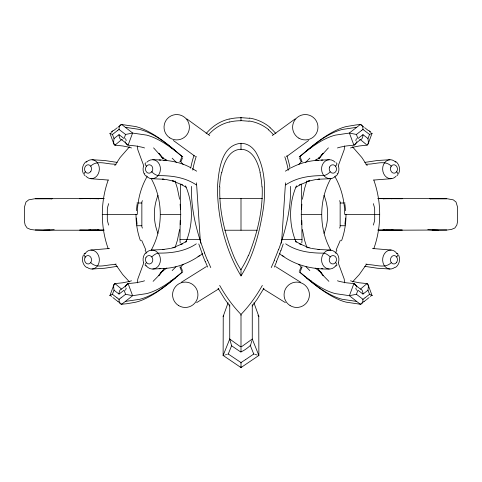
<?xml version="1.0" encoding="UTF-8"?>
<svg xmlns="http://www.w3.org/2000/svg" width="482" height="482" viewBox="0 0 482 482"><rect width="100%" height="100%" fill="white"/><g stroke="black" fill="none" stroke-linecap="round" stroke-linejoin="round"><path stroke-width="0.72" d="M109.95 295.562L113.885 284.766M223.654 315.475A6.501 2.567 38.3 0 0 223.244 315.879L223.118 355.445L241 367.573L258.876 355.463L258.744 315.891M229.739 304.546L229.739 339.021L223.118 355.463M241 366.778L241 363.097M241 315.18L241 347.112L252.261 339.027L252.261 304.552M241 366.814L241 367.23M241 348.197L241 351.637M241 362.988L241 362.56L228.263 354.029L231.589 345.769L229.739 339.027M250.58 345.178C248.465 347.522 243.211 351.239 241 351.746M180.244 243.012A8.465 3.223 -89.4 0 1 180.003 239.626L180.184 220.449M180.298 207.67L180.515 184.232M113.571 141.606L113.885 143.979M191.438 186.389C190.884 209.242 196.548 231.788 204.639 253.002M368.429 287.145L368.14 284.844L372.062 295.544M137.394 282.856L137.804 279.024L143.787 262.841M344.606 145.895L344.196 149.727L338.213 165.904M108.227 248.784C100.346 226.739 100.346 202.012 108.227 179.967M180.238 204.338L180.732 214.376L180.226 224.528M301.774 224.528L301.268 214.376L301.762 204.338M373.773 179.967C381.654 202.012 381.654 226.739 373.773 248.784M151.089 178.346C163.326 200.307 163.326 228.438 151.089 250.399M330.911 250.399C318.674 228.438 318.674 200.307 330.911 178.346M219.822 186.883C218.924 210.52 224.835 233.969 233.565 255.797A88.796 88.736 -38.5 0 0 240.898 269.812M285.495 182.811L281.771 239.626L301.997 239.626L301.816 220.449M301.395 209.333L301.774 204.223M136.406 210.736L137.081 204.416M345.594 218.015L344.919 224.335M179.611 229.522L177.34 240.506L175.044 247.802M302.389 199.223L304.66 188.245L306.956 180.949M337.442 147.962A141.756 75.3 90 0 1 340.135 147.167L346.136 145.98L353.878 145.148L349.42 133.074L356.415 134.46L357.927 138.545L362.976 134.671L368.031 138.545L369.537 134.46L372.062 133.291L371.399 133.074M221.804 172.574C224.01 162.669 229.022 149.534 241 149.269C252.978 149.534 257.99 162.669 260.196 172.574M143.564 166.163C142.437 169.495 143.256 173.333 145.636 175.912M338.436 262.582C339.563 259.256 338.744 255.418 336.364 252.833M251.55 341.69L251.803 340.756M251.399 342.226L251.176 343.039M250.634 344.985L251.02 343.6M113.866 284.82L113.571 287.145M283.205 243.988L281.018 250.357M372.05 133.309L368.121 143.955L368.429 141.606M340.364 240.241L336.225 249.772M228.088 302.756L223.124 316.584M278.771 249.266C286.079 229.161 291.092 207.893 290.562 186.389M83.32 255.225C81.38 259.394 82.711 264.793 86.507 267.444M398.68 173.52C400.62 169.351 399.289 163.952 395.493 161.301M144.558 147.962A141.756 75.3 -90 0 0 141.865 147.167L135.864 145.98L128.122 145.148L132.58 133.074L125.585 134.46L124.073 138.545L119.024 134.671L113.969 138.545L112.463 134.46L109.95 133.309L113.866 143.931M114.782 284.35L115.059 283.597L122.808 282.771L128.808 281.578A141.756 75.3 90 0 0 131.496 280.783M109.962 295.418L112.414 294.303L113.969 290.2L119.024 294.074L124.073 290.2L125.585 294.285L132.58 295.677L128.122 283.597L135.864 282.771L141.865 281.578A141.756 75.3 90 0 0 144.558 280.783M350.504 147.962A141.756 75.3 90 0 1 353.192 147.167L359.192 145.98L366.941 145.148L367.218 144.395M337.442 280.783A141.756 75.3 -90 0 0 340.135 281.578L346.136 282.771L353.878 283.597L349.42 295.677L356.415 294.285L357.927 290.2L362.976 294.074L368.031 290.2L369.537 294.285L372.068 295.478M157.957 195.409C153.131 207.429 153.131 221.322 157.957 233.342M324.043 233.342C328.869 221.322 328.869 207.429 324.043 195.409M296.442 185.799C288.742 203.621 288.646 224.534 296.225 242.41M179.852 161.886L182.063 156.463C172.767 148.866 163.151 141.208 151.848 136.798A152.451 80.982 -90 0 0 146.582 135.111L132.707 133.08L121.723 124.519L120.994 125.049M181.087 161.337L182.413 158.096M299.587 270.649L300.913 267.408M302.148 266.865L299.937 272.282C309.233 279.885 318.849 287.543 330.152 291.947A152.451 80.982 -90 0 0 335.418 293.634L349.293 295.671L360.277 304.232L360.765 303.877M185.775 242.41C193.354 224.534 193.258 203.621 185.558 185.799M276.68 261.563L274.336 267.07M274.403 260.346L271.233 267.606M248.435 255.797C257.165 233.969 263.076 210.52 262.178 186.877M125.091 287.145L126.459 284.766M356.909 141.606L355.541 143.979M108.673 203.651L107.594 207.284A20.768 15.653 -90 0 0 107.323 209.55L107.293 218.75A21.389 16.123 -90 0 0 107.594 221.467L108.673 225.094M373.327 225.094L374.406 221.467A21.389 16.123 90 0 0 374.707 218.75L374.677 209.55A20.768 15.653 90 0 0 374.406 207.284L373.327 203.651M114.824 165.657L120.151 157.493L129.483 146.811M262.322 285.428C256.436 295.918 249.393 305.799 241 314.439L241 315.318M263.955 288.206L257.231 299.105L252.255 306.016M147.131 176.52C140.503 187.95 137.304 201.217 137.304 214.388L107.323 214.376M366.483 264.323L359.325 274.499L352.517 281.934M241 275.915C254.098 255.231 259.943 230.745 263.612 206.814C265.636 188.613 265.287 168.869 256.032 152.541A26.377 26.353 -38.5 0 0 253.634 149.318L252.026 147.685A16.37 16.31 0 0 0 241 143.293C220.569 145.13 218.617 172.098 217.394 187.847C217.768 218.376 225.215 249.622 241 275.915L241 269.643M153.107 281.343L158.795 275.505L164.434 268.378M145.636 252.833C143.256 255.418 142.437 259.256 143.564 262.582M336.364 175.912C338.744 173.333 339.563 169.495 338.436 166.163M162.934 270.444L158.795 275.505L161.886 271.752M320.114 156.999L328.411 147.86M206.103 133.647C211.972 126.495 220.099 121.109 229.149 119.018M183.202 264.269L180.503 267.287M298.804 164.47L301.503 161.458M146.486 262.6C145.498 263.305 144.07 266.064 146.293 265.919M305.395 162.645L309.854 158.162M335.514 166.151C336.243 165.404 337.846 163.434 336.219 162.85M85.368 171.815C84.362 172.646 83.109 175.087 85.079 175.538M396.632 256.936C397.632 256.087 398.903 253.683 396.921 253.207M208.7 134.562C214.183 128.363 221.527 123.766 229.619 121.922M151.776 256.93C153.83 254.894 156.487 252.966 159.524 253.104C172.309 253.158 185.498 251.158 196.301 243.826M330.224 171.815C328.17 173.857 325.513 175.785 322.476 175.647C309.691 175.593 296.502 177.581 285.699 184.919M175.99 266.769L172.152 270.583M90.712 166.151C96.918 159.638 106.811 164.344 114.487 164.127M391.288 262.6C385.082 269.113 375.183 264.377 367.513 264.624M115.023 145.148L121.542 139.666L122.38 139.732M366.977 283.603L360.458 289.086L357.536 286.784M299.183 157.03C311.86 146.377 324.573 135.02 340.027 128.58A161.35 85.706 90 0 1 346.221 126.567L356.397 124.88L360.277 124.519L361.006 125.049M182.817 271.715C170.134 282.356 157.433 293.731 141.973 300.166A161.35 85.706 90 0 1 135.779 302.178L127.188 303.69L121.723 304.232L121.235 303.877M354.71 144.419L353.921 145.148A4.169 2.061 -72.1 0 0 355.499 143.859M355.107 144.058L357.951 141.624M371.279 295.671L370.417 296.424M86.507 161.301C82.711 163.952 81.38 169.351 83.32 173.52M395.493 267.444C399.289 264.793 400.62 259.394 398.68 255.225M111.583 132.321L112.451 131.58M124.874 286.441L128.079 283.603A4.169 2.061 -72.1 0 0 126.501 284.892M368.67 297.906L369.11 297.539M111.378 131.948L113.354 130.315M112.463 134.46L117.198 130.785M125.585 294.285L121.048 297.822M356.415 134.46L361.277 130.694M369.586 294.303L365.001 297.822M124.464 286.784L121.542 289.086L115.023 283.603M315.794 159.705L316.445 159.168M113.77 130.483L116.005 128.718M368.23 298.268L366.898 299.334M358.361 141.292L360.458 139.666A4.959 2.645 88.4 0 0 362.952 134.671M162.693 158.542L163.585 157.867M319.259 270.239L318.397 270.896M366.447 299.683L365.091 300.714M166.838 268.046L160.753 272.42M315.162 160.699L320.235 157.018M116.457 128.375L117.361 127.694M360.277 124.519L349.293 133.08L335.418 135.117A152.451 80.982 90 0 0 330.152 136.798C318.849 141.208 309.233 148.866 299.937 156.463L302.148 161.886M121.723 304.232L132.707 295.671L146.582 293.634A152.451 80.982 90 0 0 151.848 291.947C163.151 287.543 172.767 279.885 182.063 272.282L179.852 266.865M364.181 301.389L364.639 301.051M118.313 127.001L118.801 126.645M118.982 126.513L119.289 126.29M119.65 126.025L120.747 125.23M117.337 130.682L118.952 129.507M286.67 156.511L308.637 140.485M119.096 299.244L120.952 297.888M361.337 130.652L362.904 129.507M363.048 299.244L364.91 297.888M361.741 303.166L362.103 302.901M362.223 302.81L363.38 301.967M363.657 301.768L364.163 301.395M295.231 118.867L272.264 135.562M254.436 354.234L253.737 354.029L245.766 359.482M241 362.56L245.543 359.626M186.661 241.096L180.828 244.621L182.304 243.79L173.122 247.736M295.912 187.287L301.172 184.13L299.696 184.955L309.577 180.774L307.914 181.274L315.523 179.587L319.674 179.159L317.981 179.262L330.333 178.702M285.332 171.164L289.718 168.586M199.819 255.593C189.149 262.889 176.749 268.028 163.705 268.468M206.453 266.54L181.509 282.163M196.608 302.648L218.828 288.826M311.119 280.717L310.589 281.048A4.784 1.838 -86.9 0 1 310.42 280.783M372.008 295.599L371.399 295.677M291.2 167.76C299.527 163.302 308.86 160.717 318.295 160.283M369.537 134.46L363.048 129.507M112.414 294.303L116.999 297.822M172.978 247.808L174.086 247.477L171.014 248.29M227.564 354.234L228.155 354.059M226.582 354.511L225.462 354.83M224.226 355.174L223.883 355.27M223.744 355.306L223.238 355.439M396.921 175.538C398.891 175.087 397.638 172.646 396.632 171.815M85.079 253.207C83.097 253.683 84.368 256.087 85.368 256.936M145.841 162.838C144.13 163.344 145.739 165.41 146.486 166.151M364.772 162.404L377.346 160.506L389.926 159.723M117.228 266.341L104.654 268.239L92.074 269.028M170.399 248.453L162.326 249.592L164.019 249.489L151.667 250.05M109.541 248.495L90.827 250.044M367.513 164.127C375.177 164.386 385.082 159.644 391.288 166.151M114.487 264.624C106.823 264.359 96.918 269.107 90.712 262.6M54.225 229.649L43.639 230.227L35.27 230.004M373.749 180.051L391.173 178.708M356.373 127.362L342.292 129.447A157.542 83.687 90 0 0 336.852 131.182C325.561 135.569 315.903 143.142 306.594 150.715A4.23 1.277 52 0 0 306.45 151.499M125.627 301.389L139.708 299.298A157.542 83.687 90 0 0 145.148 297.563C156.439 293.177 166.097 285.609 175.406 278.03A4.23 1.277 52 0 0 175.569 277.433M359.62 139.732L360.458 139.666L366.266 144.486M321.241 160.12L329.176 159.705M152.824 269.04L160.759 268.631M316.602 160.386L322.916 160.018M159.084 268.733L165.398 268.366M49.821 230.065L34.897 230.004L30.619 229.474L27.131 227.986L25.184 225.094L24.395 221.467L24.395 207.284L25.968 202.054L28.709 199.849L34.897 198.747L52.026 198.747L51.375 198.747M35.27 198.747L96.099 198.524M89.532 198.524L88.254 198.53L104.124 198.644M377.876 198.644L402.349 198.747M429.998 198.747L446.73 198.747M104.124 230.101L88.254 230.203L89.284 230.227M377.876 230.101L402.349 230.004M385.901 230.227L446.73 230.004M79.65 198.747L88.339 198.53M393.631 198.548L392.481 198.554M393.625 230.221L392.716 230.227M384.178 198.614L388.769 198.548M93.231 230.203L97.822 230.137M388.914 198.542L391.071 198.524M383.154 198.747L401.855 198.524M80.145 230.227L98.846 230.004M93.086 230.203L90.929 230.221M97.942 230.131L103.955 230.107M383.594 198.62L378.045 198.644M110.601 295.677L109.992 295.599M391.185 198.524L392.294 198.524M90.815 230.221L89.706 230.227M393.023 230.227L393.095 230.227A4.23 3.717 -89.8 0 1 391.36 229.745M345.07 203.006L340.147 203.024L340.147 225.721L345.07 225.739M136.93 225.739L141.853 225.721L141.853 203.024L136.93 203.006M219.665 198.524L262.335 198.524M385.901 198.524L438.361 198.524M89.706 198.524L90.815 198.524M430.625 198.747L429.974 198.747L447.103 198.747L453.291 199.849L456.032 202.054L457.605 207.284L457.605 221.467L456.816 225.094L454.869 227.986L451.381 229.474L447.103 230.004L432.179 230.065M102.292 214.376L107.04 214.376M160.446 214.376L180.75 214.376M301.25 214.376L321.554 214.376M374.677 214.376L344.696 214.388C344.696 201.217 341.497 187.95 334.87 176.52M374.96 214.376L379.708 214.376M43.639 230.227L96.099 230.227M224.793 230.227L257.207 230.227M180.003 239.626L200.229 239.626L196.505 182.811M392.017 230.227L391.185 230.221M103.955 198.644L90.929 198.524M378.045 230.107L391.071 230.221M393.023 198.524L393.095 198.524A4.23 3.717 89.8 0 0 391.703 198.831M110.601 133.074L109.938 133.291M241 117.644L249.315 118.295M80.145 198.524L98.846 198.747M383.154 230.004L401.855 230.227M79.65 230.004L88.339 230.221M43.639 198.524L52.002 198.747M438.361 230.227L427.775 229.649M151.667 178.702L164.019 179.262L162.326 179.159L166.477 179.587L174.086 181.274L172.423 180.774L182.304 184.955L180.828 184.13L186.088 187.287M330.333 250.05L317.981 249.489L319.674 249.592L311.601 248.453M152.824 159.705C165.832 159.91 179.268 161.235 190.8 167.76M282.181 255.593C295.755 265.486 312.553 269.42 329.176 269.04M92.074 159.723L104.654 160.506L117.228 162.404M90.827 178.708L108.251 180.051M391.173 250.044L372.459 248.495M389.926 269.028L377.346 268.239L364.772 266.341M335.707 265.919C337.93 266.064 336.502 263.305 335.514 262.6M159.084 160.018L160.759 160.12M163.705 160.283L165.398 160.386M316.602 268.366L318.295 268.468M321.241 268.631L322.916 268.733M121.723 124.519L135.779 126.573A161.35 85.706 -90 0 1 141.973 128.58C157.427 135.02 170.146 146.371 182.817 157.03M360.277 304.232L346.221 302.172A161.35 85.706 -90 0 1 340.027 300.166C324.567 293.731 311.866 282.362 299.183 271.715M125.627 127.362L139.708 129.447A157.542 83.687 -90 0 1 145.148 131.182C156.439 135.569 166.097 143.142 175.406 150.715A4.23 1.277 -52 0 1 175.55 151.499M356.373 301.389L342.292 299.298A157.542 83.687 -90 0 1 336.852 297.563C325.561 293.177 315.903 285.609 306.594 278.03A4.23 1.277 -52 0 1 306.432 277.433M249.007 121.241L241 120.621L241 117.451M310.986 248.29L307.914 247.477L309.022 247.808M257.141 354.999L255.249 354.463M308.878 247.736L299.696 243.79L301.172 244.621L295.339 241.096M192.282 168.586L196.668 171.164M196.301 184.919C185.498 177.581 172.309 175.599 159.524 175.647C156.487 175.785 153.83 173.857 151.776 171.815M285.699 243.826C296.629 251.267 309.992 253.171 322.916 253.122C325.79 253.122 328.266 255.008 330.224 256.93M263.172 288.826L285.392 302.648M170.881 280.717L171.411 281.048A4.784 1.838 86.9 0 0 171.58 280.783M275.547 266.54L300.491 282.163M241 352.179L231.589 345.769M258.334 315.427L258.364 315.445A6.489 2.567 -39.8 0 1 258.732 315.897M241 347.13L229.751 339.081M321.247 272.42L315.162 268.046M161.765 157.018L166.838 160.699M209.736 135.562L186.769 118.867M117.06 297.864L118.952 299.244M117.963 301.491L118.343 301.768M361.253 125.23L362.35 126.025M362.711 126.29L363.018 126.513M363.199 126.645L363.687 127.001M173.363 140.485L195.331 156.511M362.904 299.244L356.415 294.285M119.096 129.507L125.585 134.46M118.62 301.967L119.777 302.81M119.898 302.901L120.259 303.166M117.361 301.051L117.819 301.389M364.639 127.694L365.543 128.375M318.415 157.867L319.307 158.542M163.603 270.896L162.741 270.239M116.909 300.714L115.553 299.683M365.995 128.718L368.23 130.483M115.102 299.334L113.77 298.268M123.639 141.292L121.542 139.666A4.959 2.645 -88.4 0 1 119.048 134.671M124.049 141.624L126.893 144.058M165.555 159.168L166.206 159.705M368.646 130.315L370.622 131.948M112.89 297.539L113.33 297.906M357.126 286.441L353.921 283.603A4.169 2.061 72.1 0 1 355.499 284.892M369.549 131.58L370.417 132.321M269.944 127.622L270.83 128.387A47.031 46.79 -48.8 0 1 274.939 132.526L275.885 133.653M111.583 296.424L110.721 295.671M127.29 144.419L128.079 145.148A4.169 2.061 72.1 0 1 126.501 143.859M309.848 270.583L306.01 266.769M172.146 158.162L176.605 162.645M328.893 281.343L323.205 275.505L317.566 268.378M153.589 147.86L162.934 158.301L158.795 153.24L161.886 156.999M352.517 146.811L361.849 157.493L367.176 165.657M129.483 281.934L122.675 274.499L115.517 264.323M241 314.439C232.607 305.799 225.564 295.918 219.678 285.428M301.497 267.287L298.798 264.269M180.497 161.458L183.196 164.47M320.114 271.752L323.205 275.505L319.066 270.444M355.541 284.766L356.909 287.145M126.459 143.979L125.091 141.606M229.745 306.016L224.769 299.105L218.045 288.206M145.775 249.772L141.636 240.241M210.767 267.606L207.597 260.346M207.664 267.07L205.32 261.563M299.587 158.096L300.913 161.337M181.087 267.408L182.413 270.649M252.261 339.027L258.876 355.463M250.411 345.769L253.737 354.029M338.213 262.841L344.196 279.024L344.606 282.856M306.956 247.802L304.66 240.506L302.389 229.522M175.044 180.949L177.34 188.245L179.611 199.223M143.787 165.904L137.804 149.727L137.394 145.895M367.218 284.35L366.941 283.597L359.192 282.771L353.192 281.578A141.756 75.3 -90 0 1 350.504 280.783M202.38 254.141L198.795 243.988M114.782 144.395L115.059 145.148L122.808 145.98L128.808 147.167A141.756 75.3 -90 0 1 131.496 147.962M258.882 316.584L253.918 302.762M344.919 204.416L345.594 210.736M137.081 224.335L136.406 218.015M180.226 204.223L180.605 209.333M301.485 184.232L301.702 207.67M241 367.567L241 367.079M241 143.353L241 149.547M241 198.53L241 230.221M340.22 225.727A4.374 3.296 90 0 1 339.575 228.1M339.575 200.651A4.374 3.296 90 0 1 340.22 203.024M384.196 229.697A4.23 3.061 -89.8 0 1 382.756 230.119M382.756 198.626A4.23 3.061 89.8 0 1 383.907 198.885M142.425 228.1A4.374 3.296 -90 0 1 141.78 225.727M141.78 203.024A4.374 3.296 -90 0 1 142.425 200.651M88.917 198.554A4.23 3.717 -89.8 0 1 90.297 198.831M99.244 230.119A4.23 3.061 89.8 0 1 97.804 229.697M98.093 198.885A4.23 3.061 -89.8 0 1 99.244 198.626M90.64 229.745A4.23 3.717 89.8 0 1 88.917 230.197M335.834 175.761A9.507 8.188 84.8 0 1 324.296 176.123A9.507 8.188 84.8 0 1 323.591 162.747A9.507 8.188 84.8 0 1 335.117 162.199M337.255 173.261A9.507 8.188 84.8 0 1 337.171 173.472M396.059 176.231A9.507 7.899 85.2 0 1 385.046 175.834A9.507 7.899 85.2 0 1 384.684 162.621A9.507 7.899 85.2 0 1 395.674 162.181M365.904 164.681A156.023 57.328 -39.3 0 1 367.236 164.483M360.277 124.531A4.88 2.591 -86.1 0 1 362.928 129.453M367.874 138.551A8.76 4.712 71.4 0 1 368.29 141.527M368.037 143.883A4.169 2.157 75.4 0 1 366.989 145.196M356.403 138.611A8.76 2.627 -73.6 0 1 355.8 140.63M310.33 148.191A4.784 1.838 86.9 0 1 310.577 147.661M362.928 299.298A4.88 2.591 86.1 0 1 360.277 304.22M360.458 289.092A4.959 2.645 -88.4 0 1 362.952 294.074M368.29 287.218A8.76 4.712 -71.4 0 1 367.874 290.194M366.989 283.555A4.169 2.157 -75.4 0 1 368.037 284.868M355.8 288.122A8.76 2.627 73.6 0 1 356.403 290.134M394.957 267.245A9.507 7.899 -85.2 0 1 384.009 265.124A9.507 7.899 -85.2 0 1 386.04 251.899A9.507 7.899 -85.2 0 1 397.017 253.827M367.236 264.269A156.023 57.328 39.3 0 1 365.904 264.07M335.821 265.727A9.507 8.188 -84.8 0 1 323.946 266.432A9.507 8.188 -84.8 0 1 324.247 252.676A9.507 8.188 -84.8 0 1 336.099 253.333M284.025 256.424A9.616 9.176 -70.5 0 1 279.747 253.55M345.992 214.388A69.016 61.28 87.9 0 1 341.539 240.789M336.882 250.182A68.004 63.534 74.9 0 1 335.352 252.869M140.461 240.789A69.016 61.28 -87.9 0 1 136.008 214.388M146.649 252.869A68.004 63.534 -74.9 0 1 145.118 250.182M145.895 253.345A9.507 8.182 84.7 0 1 157.735 252.67A9.507 8.182 84.7 0 1 158.054 266.432A9.507 8.182 84.7 0 1 146.179 265.739M202.253 253.55A9.616 9.176 70.5 0 1 197.975 256.424M84.971 253.839A9.507 7.905 85.1 0 1 95.948 251.899A9.507 7.905 85.1 0 1 97.991 265.124A9.507 7.905 85.1 0 1 87.043 267.257M116.096 264.07A156.023 57.328 -39.3 0 1 114.764 264.269M121.723 304.22A4.88 2.591 -86.1 0 1 119.072 299.298M119.048 294.074A4.959 2.645 88.4 0 1 121.542 289.092M114.126 290.194A8.76 4.712 71.4 0 1 113.71 287.218M113.963 284.868A4.169 2.157 75.4 0 1 115.011 283.555M125.597 290.134A8.76 2.627 -73.6 0 1 126.2 288.122M119.072 129.453A4.88 2.591 86.1 0 1 121.723 124.531M113.71 141.527A8.76 4.712 -71.4 0 1 114.126 138.551M115.011 145.196A4.169 2.157 -75.4 0 1 113.963 143.883M126.2 140.63A8.76 2.627 73.6 0 1 125.597 138.611M171.423 147.661A4.784 1.838 -86.9 0 1 171.67 148.191M86.326 162.169A9.507 7.905 -85.1 0 1 97.316 162.621A9.507 7.905 -85.1 0 1 96.942 175.84A9.507 7.905 -85.1 0 1 85.929 176.219M114.764 164.483A156.023 57.328 39.3 0 1 116.096 164.681M146.89 162.187A9.507 8.182 -84.7 0 1 158.409 162.753A9.507 8.182 -84.7 0 1 157.686 176.123A9.507 8.182 -84.7 0 1 146.154 175.749M144.823 173.46A9.507 8.182 -84.7 0 1 144.739 173.249M248.254 255.725A88.784 88.501 -35.5 0 1 240.904 269.685M260.003 172.622A84.019 82.687 -88.7 0 1 261.943 186.889M219.611 186.871A84.037 83.145 86.4 0 1 221.575 172.52M229.173 119.102A48.537 47.272 0.3 0 1 241 117.741M280.873 250.303A268.39 267.516 -12.2 0 1 276.511 261.491M286.862 155.764A100.051 97.478 89.9 0 1 290.17 168.471M249.351 118.054A42.555 42.32 -30.7 0 1 270.101 127.435M229.637 122.006A47.085 45.718 0.3 0 1 241 120.735M278.626 249.212A263.57 262.72 -12.4 0 1 274.24 260.28M284.808 156.77A95.767 93.237 -89.4 0 1 288.266 170.267M268.57 129.953A43.928 43.669 -48.7 0 1 273.294 134.568M249.049 120.97A40.452 40.187 -28.9 0 1 268.739 129.748M192.776 170.086A89.562 88.369 82.4 0 1 196.234 156.433M207.489 260.394A266.606 266.01 -14.1 0 1 204.537 253.044M190.697 168.242A93.484 92.466 80.9 0 1 194.017 155.379M205.212 261.606A271.029 270.408 -15.3 0 1 202.277 254.177M281.789 239.626A8.646 3.29 -85.9 0 1 281.211 243.29M301.997 239.626A8.465 3.223 89.4 0 1 301.756 243.012M200.789 243.29A8.646 3.29 85.9 0 1 200.211 239.626M223.534 315.469A6.013 0.837 -14.8 0 1 223.762 315.318M257.936 315.264A6.037 0.795 15.6 0 1 258.183 315.397M322.054 154.608L319.066 158.301L323.205 153.24L322.054 154.608M329.574 167.043A4.224 3.651 84.5 0 0 333.134 173.195A4.224 3.651 84.5 0 0 335.894 166.712A4.224 3.651 84.5 0 0 329.574 167.043M390.794 167.067A4.224 3.488 85.1 0 0 394.258 173.195A4.224 3.488 85.1 0 0 396.825 166.688A4.224 3.488 85.1 0 0 390.794 167.067M396.722 262.232A4.224 3.488 -85.1 0 0 394.427 255.568A4.224 3.488 -85.1 0 0 390.721 261.491A4.224 3.488 -85.1 0 0 396.722 262.232M335.785 262.208A4.224 3.651 -84.5 0 0 333.315 255.568A4.224 3.651 -84.5 0 0 329.501 261.515A4.224 3.651 -84.5 0 0 335.785 262.208M145.835 257.828A4.224 3.651 84.5 0 0 149.402 263.979A4.224 3.651 84.5 0 0 152.155 257.49A4.224 3.651 84.5 0 0 145.835 257.828M84.88 257.852A4.224 3.488 85.1 0 0 88.345 263.979A4.224 3.488 85.1 0 0 90.911 257.466A4.224 3.488 85.1 0 0 84.88 257.852M90.809 171.453A4.224 3.488 -85.1 0 0 88.513 164.79A4.224 3.488 -85.1 0 0 84.808 170.712A4.224 3.488 -85.1 0 0 90.809 171.453M152.053 171.429A4.224 3.651 -84.5 0 0 149.577 164.784A4.224 3.651 -84.5 0 0 145.763 170.736A4.224 3.651 -84.5 0 0 152.053 171.429M298.924 138.207A12.683 12.683 0 0 0 317.963 127.254A12.683 12.683 0 0 0 298.961 116.24A12.683 12.683 0 0 0 298.924 138.207M290.11 305.582A12.683 12.683 0 0 0 309.42 295.123A12.683 12.683 0 0 0 290.706 283.627A12.683 12.683 0 0 0 290.11 305.582M178.653 305.606A12.683 12.683 0 0 0 197.933 295.08A12.683 12.683 0 0 0 179.177 283.645A12.683 12.683 0 0 0 178.653 305.606M169.839 137.888A12.683 12.683 0 0 0 189.378 127.863A12.683 12.683 0 0 0 170.929 115.951A12.683 12.683 0 0 0 169.839 137.888"/></g></svg>
